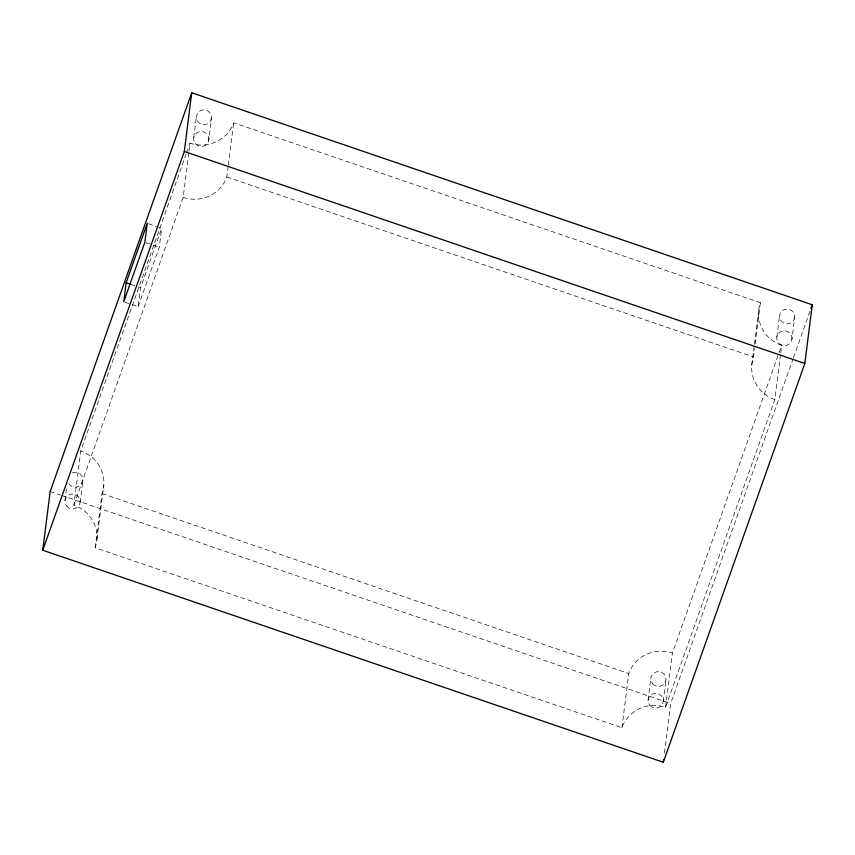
<?xml version="1.0" encoding="UTF-8"?>
<svg xmlns="http://www.w3.org/2000/svg" width="855" height="855" viewBox="0 0 855 855"><rect width="100%" height="100%" fill="white"/><g stroke="black" fill="none" stroke-linecap="round" stroke-linejoin="round"><path stroke-width="0.64" stroke-dasharray="4.28 3.21" d="M64.98 500.528L66.433 489.049M780.508 354.558L774.833 399.509L665.553 707.32A34.35 33.366 7.2 0 0 621.906 727.712L95.183 547.745A34.35 33.366 7.2 0 0 73.893 505.177L80.744 450.98L186.005 154.466M80.135 502.387L82.871 480.713M95.183 547.745L102.034 493.549A34.35 33.366 7.2 0 0 80.744 450.98M96.978 539.227L103.818 485.02M132.151 304.626L138.168 306.678L140.562 287.708L161.67 228.242L159.265 227.43M138.168 306.678L159.276 247.213L161.67 228.242M73.893 505.177L183.173 197.366L188.848 152.414M189.019 151.1L190.024 143.159A34.35 33.366 7.2 0 0 233.661 122.778L760.384 302.734A34.35 33.366 7.2 0 0 781.673 345.313L780.679 353.243M193.732 137.644L196.468 115.97M208.78 140.263A7.631 7.417 7.2 0 0 198.617 131.98A7.631 7.417 7.2 0 0 196.372 144.623A7.631 7.417 7.2 0 0 208.78 140.263L211.516 118.578A7.631 7.417 7.2 0 0 201.353 110.295A7.631 7.417 7.2 0 0 199.119 122.949A7.631 7.417 7.2 0 0 211.516 118.578M183.173 197.366A34.35 33.366 7.2 0 0 226.821 176.974L228.157 166.404M228.317 165.079L233.661 122.778M621.906 727.712L628.756 673.505A34.35 33.366 7.2 0 1 672.393 653.124L781.673 345.313M648.069 700.117L650.815 678.442M663.298 701.26L666.034 679.575M665.553 707.32L672.393 653.124M664.42 753.105L670.683 703.526L793.045 358.854M751.748 365.459L754.26 345.634M754.42 344.309L758.599 311.263M774.833 399.509A34.35 33.366 7.2 0 1 753.533 356.93L754.538 349M755.211 343.71L760.384 302.734M776.842 336.998L779.578 315.313M791.922 339.371A7.631 7.417 7.2 0 0 781.62 331.248A7.631 7.417 7.2 0 0 779.6 343.934A7.631 7.417 7.2 0 0 791.922 339.371L794.658 317.697A7.631 7.417 7.2 0 0 784.366 309.574A7.631 7.417 7.2 0 0 782.336 322.25A7.631 7.417 7.2 0 0 794.658 317.697M186.454 153.216L190.024 143.159M793.493 357.604L810.016 311.06M226.821 176.974L753.533 356.93M148.449 223.732L158.068 227.013M146.045 242.692L152.062 244.754M153.269 245.161L159.276 247.213M130.943 284.426L136.96 286.478M138.157 286.885L140.562 287.708M124.937 302.157L130.954 304.22M102.034 493.549L628.756 673.505M50.167 491.518L60.278 494.97M61.539 495.398L670.683 703.526M72.29 472.943A7.631 7.417 7.2 0 1 82.315 476.908A7.631 7.417 7.2 0 1 78.307 486.613A7.631 7.417 7.2 0 1 68.282 482.648M649.928 705.514A7.631 7.417 7.2 0 0 662.903 703.152A7.631 7.417 7.2 0 0 654.225 693.394A7.631 7.417 7.2 0 0 649.928 705.514M66.562 506A7.631 7.417 7.2 0 0 79.643 504.258A7.631 7.417 7.2 0 0 71.467 494.105A7.631 7.417 7.2 0 0 66.562 506M652.664 683.84A7.631 7.417 7.2 0 0 665.639 681.478A7.631 7.417 7.2 0 0 656.971 671.72A7.631 7.417 7.2 0 0 652.664 683.84"/><path stroke-width="1.28" d="M42.75 550.235L50.167 491.518L191.734 92.757L812.25 304.765L804.833 363.482L663.266 762.243L42.75 550.235L184.317 151.474L191.734 92.757M126.134 282.781L123.74 301.751L144.848 242.286L147.242 223.315L126.134 282.781L130.943 284.426M663.266 762.243L663.598 759.625M810.914 308.537L812.25 304.765M184.317 151.474L804.833 363.482"/></g></svg>
